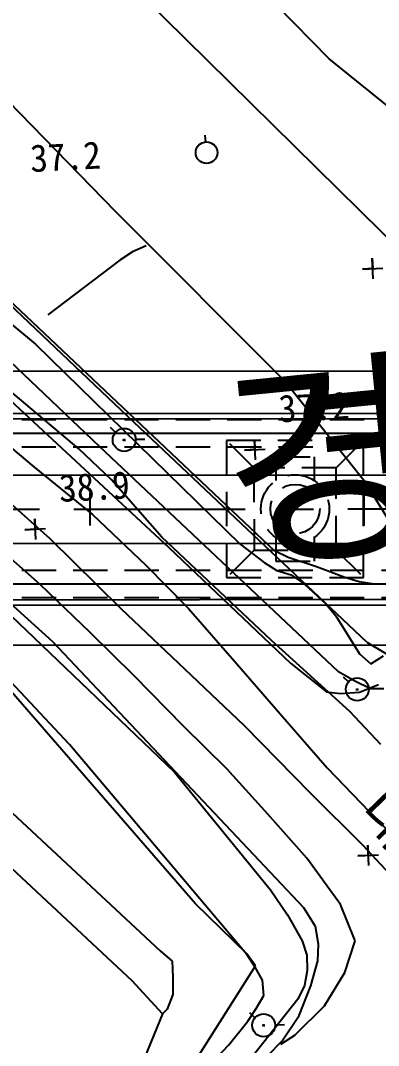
# Model space of a CAD drawing. Header units: millimetres. Extents: x 14950 to 15746, y 1103 to 1809.
# Drawn here: x 15472.2 to 15498.4, y 1438.3 to 1513.1 of the extents above; entities that cross this region are included whole.
import ezdxf
from ezdxf.enums import TextEntityAlignment as Align
from ezdxf.xclip import XClip

# ---------------------------------------------------------------- set-up
doc = ezdxf.new("R2010")
doc.units = ezdxf.units.MM
doc.header["$LTSCALE"] = 10
doc.header["$MEASUREMENT"] = 0
doc.header["$XCLIPFRAME"] = 2
for name, pattern in [('CENTER', [2, 1.25, -0.25, 0.25, -0.25]), ('DASHED2', [0.375, 0.25, -0.125]), ('HIDDEN', [0.375, 0.25, -0.125])]:
    doc.linetypes.add(name, pattern=pattern)
for name, color, linetype in [('TN-CABL', 4, 'Continuous'), ('TZ-BASE', 253, 'Continuous'), ('TZ-CABL', 4, 'Continuous')]:
    doc.layers.add(name, color=color, linetype=linetype)
doc.styles.get("Standard").update_dxf_attribs({"font": 'GulimChe.ttf'})
doc.linetypes.add('ZIGZAG', pattern='A,0.0001,-0.2,[131,ltypeshp.shx,S=0.2,R=0,X=-0.2,Y=0],-0.4,[131,ltypeshp.shx,S=0.2,R=180,X=0.2,Y=0],-0.2', length=0.8001)

# ---------------------------------------------------------------- blocks, each defined once
blk = doc.blocks.new('JD-DGHCDGH7DFXH')
at = {"layer": 'TZ-BASE'}
for p, q in [((436.51, 45.057, 38), (469.004, 12.987, 38)), ((425.585, 38.828, 38), (441.821, 22.142, 38)), ((457.443, 33.264, 38), (453.609, 37.2, 38)), ((466.012, 26.364, 38), (457.443, 33.264, 38)), ((448.45, 27.191, 38.592), (448.4, 27.709, 38.592)), ((453.452, -2.664, 38), (424.982, 24.249, 38)), ((441.821, 22.142, 38), (454.248, 9.683, 38)), ((442.743, 7.145), (428.773, 20.419)), ((444.083, 19.628, 37), (443.088, 19.193, 37)), ((443.088, 19.193, 37), (442.172, 18.58, 37)), ((440.681, 4.967), (426.761, 18.192)), ((442.172, 18.58, 37), (436.906, 14.588, 37)), ((459.874, 17.921, 37.419), (461.372, 18, 37.419)), ((460.662, 17.212, 37.419), (460.583, 18.71, 37.419)), ((460.583, 18.71, 37.419), (460.623, 17.961, 37.419)), ((439.16, 4.795, 39), (423.974, 17.584, 39)), ((430.014, 17.38, 38), (436.017, 12.442, 38)), ((460.623, 17.961, 37.419), (459.874, 17.921, 37.419)), ((436.017, 12.442, 38), (450.946, -2.164, 38)), ((432.61, 9.766, 38.015), (445.749, -2.414, 38.015)), ((454.248, 9.683, 38), (459.974, 2.496, 38)), ((399.999, 7.352), (469.899, 7.414)), ((400, 6.952), (469.9, 7.014)), ((431.746, 6.934, 39.224), (435.887, 3.479, 39.224)), ((460.182, -9.314), (442.743, 7.145)), ((441.459, 6.369, 38.701), (441.85, 5.999, 38.701)), ((437.27, -9.309, 38.141), (421.036, 5.426, 38.141)), ((442.368, 5.443, 38.701), (442.572, 5.431, 38.701)), ((442.477, 5.517, 38.701), (442.485, 5.359, 38.701)), ((443.316, 5.49, 38.701), (443.993, 5.507, 38.701)), ((452.061, 3.991, 37.203), (451.981, 5.489, 37.203)), ((451.981, 5.489, 37.203), (452.021, 4.74, 37.203)), ((441.557, 2.538, 39), (439.16, 4.795, 39)), ((458.123, -11.495), (440.681, 4.967)), ((451.272, 4.7, 37.203), (452.77, 4.78, 37.203)), ((452.021, 4.74, 37.203), (451.272, 4.7, 37.203)), ((305.297, 2.767), (699.945, 3.115)), ((435.887, 3.479, 39.224), (440.172, -0.007, 39.224)), ((432.088, 2.685, 38.899), (437.06, -1.75, 38.899)), ((445.22, -1.658, 39), (441.557, 2.538, 39)), ((459.974, 2.496, 38), (462.282, -1.209, 38)), ((440.001, -0.812), (439.999, 1.588)), ((460.001, -0.795), (459.999, 1.605)), ((438.496, -16.795, 38), (421.672, 1.134, 38)), ((436.026, -1.818, 38.935), (435.947, -0.32, 38.935)), ((435.947, -0.32, 38.935), (435.987, -1.069, 38.935)), ((440.172, -0.007, 39.224), (444.068, -3.688, 39.224)), ((435.238, -1.108, 38.935), (436.735, -1.029, 38.935)), ((435.987, -1.069, 38.935), (435.238, -1.108, 38.935)), ((305.266, -2.233), (699.934, -1.885)), ((436.356, -5.1, 39.224), (432.695, -1.916, 39.224)), ((437.06, -1.75, 38.899), (442.238, -6.864, 38.899)), ((453.235, -9.193, 39), (445.22, -1.658, 39)), ((450.946, -2.164, 38), (452.694, -3.506, 38)), ((445.749, -2.414, 38.015), (454.629, -10.854, 38.015)), ((454.445, -3.132, 38), (453.452, -2.664, 38)), ((444.068, -3.688, 39.224), (447.186, -6.857, 39.224)), ((452.694, -3.506, 38), (453.619, -4.085, 38)), ((456.529, -3.811, 38), (454.445, -3.132, 38)), ((453.619, -4.085, 38), (454.679, -4.406, 38)), ((454.679, -4.406, 38), (455.607, -5.058, 38)), ((458.582, -4.6, 38), (456.529, -3.811, 38)), ((439.993, -8.611, 39.224), (436.356, -5.1, 39.224)), ((455.607, -5.058, 38), (457.216, -6.55, 38)), ((459.642, -4.921, 38), (458.582, -4.6, 38)), ((460.732, -5.097, 38), (459.642, -4.921, 38)), ((461.85, -5.054, 38), (460.732, -5.097, 38)), ((447.674, -28.418, 38), (428.111, -5.899, 38)), ((400.011, -6.247), (469.911, -6.186)), ((400.012, -6.647), (469.912, -6.585)), ((457.216, -6.55, 38), (457.934, -7.389, 38)), ((434.203, -7.385, 39), (446.158, -18.816, 39)), ((442.238, -6.864, 38.899), (447.371, -11.727, 38.899)), ((447.186, -6.857, 39.224), (450.699, -10.914, 39.224)), ((457.934, -7.389, 38), (459.665, -10.177, 38)), ((443.219, -11.776, 39.224), (439.993, -8.611, 39.224)), ((455.596, -28.732, 38.141), (437.27, -9.309, 38.141)), ((458.958, -14.394, 39), (453.235, -9.193, 39)), ((460.182, -9.314), (463.554, -11.331)), ((459.665, -10.177, 38), (460.488, -10.905, 38)), ((460.488, -10.905, 38), (461.405, -10.328, 38)), ((450.699, -10.914, 39.224), (453.871, -14.551, 39.224)), ((454.629, -10.854, 38.015), (457.237, -12.958, 38.015)), ((446.826, -15.468, 39.224), (443.219, -11.776, 39.224)), ((447.371, -11.727, 38.899), (451.231, -15.409, 38.899)), ((459.322, -12.178), (458.123, -11.495)), ((458.475, -11.842, 38.935), (458.866, -12.211, 38.935)), ((460.473, -12.74), (459.322, -12.178)), ((459.493, -12.694, 38.935), (459.501, -12.852, 38.935)), ((459.658, -12.975, 38.015), (461.045, -12.417, 38.015)), ((460.332, -12.721, 38.935), (461.009, -12.704, 38.935)), ((457.237, -12.958, 38.015), (458.253, -13.064, 38.015)), ((458.253, -13.064, 38.015), (459.658, -12.975, 38.015)), ((459.384, -12.768, 38.935), (459.588, -12.779, 38.935)), ((461.427, -12.73), (460.473, -12.74)), ((422.337, -14.717), (443.057, -34.045)), ((453.871, -14.551, 39.224), (457.308, -18.502, 39.224)), ((461.217, -16.801, 39), (458.958, -14.394, 39)), ((449.978, -18.563, 39.224), (446.826, -15.468, 39.224)), ((451.231, -15.409, 38.899), (456.078, -20.355, 38.899)), ((451.43, -32.126, 38), (438.496, -16.795, 38)), ((452.957, -21.882, 39.224), (449.978, -18.563, 39.224)), ((457.308, -18.502, 39.224), (460.993, -22.336, 39.224)), ((446.158, -18.816, 39), (453.166, -27.4, 39)), ((456.078, -20.355, 38.899), (459.868, -24.112, 38.899)), ((433.57, -21.093), (445.103, -31.852)), ((455.824, -25.096, 39.224), (452.957, -21.882, 39.224)), ((460.993, -22.336, 39.224), (464.897, -26.234, 39.224)), ((459.868, -24.112, 38.899), (464.877, -29.521, 38.899)), ((460.335, -25.64, 39.332), (460.255, -24.142, 39.332)), ((460.255, -24.142, 39.332), (460.295, -24.891, 39.332)), ((458.263, -28.472, 39.224), (455.824, -25.096, 39.224)), ((459.546, -24.931, 39.332), (461.044, -24.851, 39.332)), ((460.295, -24.891, 39.332), (459.546, -24.931, 39.332)), ((453.166, -27.4, 39), (454.391, -29.232, 39)), ((451.424, -32.069, 38), (447.674, -28.418, 38)), ((456.441, -30.073, 38.141), (455.596, -28.732, 38.141)), ((459.339, -31.14, 39.224), (458.263, -28.472, 39.224)), ((454.391, -29.232, 39), (455.475, -31.142, 39)), ((456.671, -31.364, 38.141), (456.441, -30.073, 38.141)), ((455.475, -31.142, 39), (455.803, -32.177, 39)), ((456.609, -32.595, 38.141), (456.671, -31.364, 38.141)), ((458.596, -33.444, 39.224), (459.339, -31.14, 39.224)), ((445.103, -31.852), (445.974, -32.612)), ((452.071, -32.947, 38), (451.424, -32.069, 38)), ((452.043, -33.042, 38), (451.43, -32.126, 38)), ((455.803, -32.177, 39), (455.845, -33.295, 39)), ((445.974, -32.612), (446.036, -33.771)), ((456.1, -34.42, 38.141), (456.609, -32.595, 38.141)), ((447.948, -39.46, 38), (452.071, -32.947, 38)), ((452.585, -33.996, 38), (452.043, -33.042, 38)), ((455.845, -33.295, 39), (455.634, -34.387, 39)), ((457.099, -35.884, 39.224), (458.596, -33.444, 39.224)), ((445.267, -36.469), (443.057, -34.045)), ((446.036, -33.771), (446.022, -35.059)), ((452.663, -35.113, 38), (452.585, -33.996, 38)), ((455.634, -34.387, 39), (455.165, -35.38, 39)), ((455.243, -36.583, 38.141), (456.1, -34.42, 38.141)), ((446.022, -35.059), (445.622, -36.118)), ((452.121, -36.073, 38), (452.663, -35.113, 38)), ((455.165, -35.38, 39), (451.753, -39.699, 39)), ((454.941, -38.025, 39.224), (457.099, -35.884, 39.224)), ((445.267, -36.469), (443.797, -40.075)), ((445.622, -36.118), (445.267, -36.469)), ((451.506, -36.999, 38), (452.121, -36.073, 38)), ((451.638, -36.374, 38.989), (452.029, -36.743, 38.989)), ((454.013, -38.436, 38.141), (455.243, -36.583, 38.141)), ((450.126, -38.713, 38), (451.506, -36.999, 38)), ((452.547, -37.3, 38.989), (452.751, -37.311, 38.989)), ((452.656, -37.226, 38.989), (452.664, -37.384, 38.989)), ((453.495, -37.253, 38.989), (454.172, -37.236, 38.989)), ((453.918, -38.678, 39.224), (454.941, -38.025, 39.224)), ((447.799, -41.149, 38), (450.126, -38.713, 38)), ((449.735, -42.788, 38.141), (454.013, -38.436, 38.141))]:
    blk.add_line(p, q, dxfattribs=at)
at = {"layer": 'TZ-BASE', "ltscale": 10}
for p, q in [((397.545, 10.426), (699.931, 10.699)), ((430.148, -9.544), (499.956, -9.48))]:
    blk.add_line(p, q, dxfattribs=at)
at = {"layer": 'TZ-BASE', "linetype": 'DASHED2'}
for p, q in [((459.951, 5.407), (449.951, 5.398)), ((451.953, 3.4), (449.951, 5.398)), ((449.951, 5.398), (449.96, -4.601)), ((457.953, 3.405), (459.951, 5.407)), ((459.96, -4.592), (459.951, 5.407)), ((453.552, 4.202), (456.352, 4.204)), ((453.552, 4.202), (453.554, 2.473)), ((456.352, 4.204), (456.354, 2.475)), ((457.953, 3.405), (451.953, 3.4)), ((451.953, 3.4), (451.958, -2.6)), ((457.958, -2.594), (457.953, 3.405)), ((453.557, -1.669), (453.559, -3.398)), ((456.357, -1.667), (456.359, -3.396)), ((451.958, -2.6), (449.96, -4.601)), ((451.958, -2.6), (457.958, -2.594)), ((457.958, -2.594), (459.96, -4.592)), ((453.559, -3.398), (456.359, -3.396)), ((449.96, -4.601), (459.96, -4.592))]:
    blk.add_line(p, q, dxfattribs=at)
at = {"layer": 'TZ-BASE', "linetype": 'CENTER'}
blk.add_lwpolyline([(0, 0), (98.2, 0.087), (298.8, 0.263), (501.2, 0.442), (700, 0.617)], dxfattribs=at)
at = {"layer": 'TZ-BASE'}
for centre, radius in [((448.491, 26.423, 38.592), 0.791), ((442.48, 5.449, 38.701), 0.837), ((459.497, -12.762, 38.935), 0.837), ((452.66, -37.294, 38.989), 0.837)]:
    blk.add_circle(centre, radius, dxfattribs=at)
at = {"layer": 'TZ-BASE', "linetype": 'DASHED2'}
for radius in [2.5, 1.8]:
    blk.add_circle((454.955, 0.403), radius, dxfattribs=at)
at = {"layer": 'TZ-BASE'}
for s, height, rotation, p in [('37.2', 2, 3.03981, (435.665, 24.999, 38.12)), ('경     산     시', 12, 5.64538, (450.216, -2.789)), ('37.2', 2, 3.03981, (453.804, 6.723, 38.12)), ('38.9', 2, 3.03981, (437.769, 0.914, 38.12))]:
    blk.add_text(s, height=height, rotation=rotation, dxfattribs=at).set_placement(p)
blk.add_text('대구-경산간 도시계획도로(공사중)', height=3, rotation=314.23272, dxfattribs=at).set_placement((480.531, -43.551), align=Align.CENTER)

msp = doc.modelspace()

# ---------------------------------------------------------------- linework, layer by layer
at = {"layer": 'TN-CABL', "linetype": 'ZIGZAG', "ltscale": 0.5}
for points in [[(15037.328, 1482.966), (15535.178, 1482.966)], [(15037.338, 1471.966), (15535.188, 1471.966)]]:
    msp.add_lwpolyline(points, dxfattribs=at)
at = {"layer": 'TZ-CABL', "linetype": 'HIDDEN'}
for points in [[(15037.328, 1483.966), (15535.432, 1483.966)], [(15037.328, 1482.966), (15535.178, 1482.966)], [(15037.328, 1481.966), (15535.432, 1481.966)], [(15037.338, 1472.966), (15535.441, 1472.966)], [(15037.338, 1471.966), (15535.188, 1471.966)], [(15037.338, 1470.966), (15535.441, 1470.966)]]:
    msp.add_lwpolyline(points, dxfattribs=at)

# ---------------------------------------------------------------- block references
at = {"layer": 'TZ-BASE'}
ref = msp.add_blockref('JD-DGHCDGH7DFXH', (15037.333, 1477.025), dxfattribs=at)
XClip(ref).set_block_clipping_path([(-0.066111234, 74.999970863), (699.933616811, 75.6206052864), (700.0658361092, -74.3793364424), (0.0661112341, -74.999970863)])

doc.saveas('drawing.dxf')
